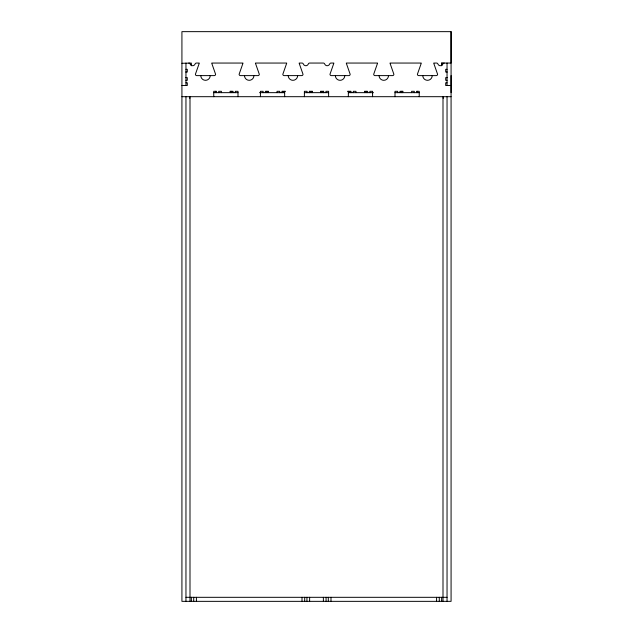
<?xml version="1.0" encoding="UTF-8"?>
<svg xmlns="http://www.w3.org/2000/svg" width="633" height="633" viewBox="0 0 633 633"><rect width="100%" height="100%" fill="white"/><g stroke="black" fill="none" stroke-linecap="round" stroke-linejoin="round"><path stroke-width="0.95" d="M181.924 63.3L191.348 63.055L191.348 65.745M441.652 65.745L441.652 63.055L442.245 63.055M451.076 92.655L451.076 75.612M451.076 31.65L451.076 601.35L181.924 601.35L181.924 31.65L451.076 31.65L451.076 63.055L441.652 63.055L441.652 65.571M185.96 69.329L187.305 69.329L187.305 72.02L185.706 72.02M447.04 69.329L445.695 69.329L445.695 72.02L447.294 72.02M185.706 77.63L187.305 77.63L187.305 80.32L185.96 80.32M447.294 77.63L445.695 77.63L445.695 80.32L447.04 80.32M185.96 82.788L187.305 82.788L187.305 85.479L181.924 85.479M447.04 82.788L445.695 82.788L445.695 85.479L451.076 85.479M229.921 91.31L233.063 91.31L233.063 92.655M268.503 91.31L265.362 91.31L265.362 92.655M285.546 91.31L281.962 91.31L281.962 92.655M312.465 91.31L309.323 91.31L309.323 92.655M320.535 91.31L323.677 91.31L323.677 92.655M347.454 91.31L351.038 91.31L351.038 92.655M364.497 91.31L367.638 91.31L367.638 92.655M403.079 91.31L399.937 91.31L399.937 92.655M213.772 92.655L238 92.655M259.53 92.655L284.652 92.655M304.386 92.655L328.614 92.655M348.348 92.655L373.47 92.655M395 92.655L419.228 92.655M181.924 96.691L451.076 96.691M189.496 98.044L190.003 98.044M442.997 98.044L443.504 98.044M185.96 597.315L447.04 597.315M447.04 63.055L447.04 85.479M447.04 96.691L447.04 601.35M442.997 96.691L442.997 601.35M441.652 597.315L441.652 601.35M439.278 597.315L439.278 601.35M436.588 597.315L436.588 601.35M419.228 96.691L419.228 91.31L416.538 91.31L416.538 92.655M417.432 91.31L417.432 92.655M414.291 92.655L414.291 91.31L411.6 91.31L411.6 92.655M402.628 91.31L402.628 92.655M401.282 91.31L401.282 92.655M397.69 92.655L397.69 91.31L395 91.31L395 96.691M372.576 96.691L372.576 91.31L369.878 91.31L369.878 92.655M366.293 91.31L366.293 92.655M364.948 91.31L364.948 92.655M355.975 92.655L355.975 91.31L353.285 91.31L353.285 92.655M350.144 91.31L350.144 92.655M348.348 91.31L348.348 96.691M330.988 597.315L330.988 601.35M328.614 96.691L328.614 91.31L325.924 91.31L325.924 92.655M328.298 597.315L328.298 601.35M326.066 597.315L326.066 601.35M323.376 597.315L323.376 601.35M323.226 91.31L323.226 92.655M320.986 91.31L320.986 92.655M312.014 91.31L312.014 92.655M309.774 91.31L309.774 92.655M309.624 597.315L309.624 601.35M307.076 92.655L307.076 91.31L304.386 91.31L304.386 96.691M306.934 597.315L306.934 601.35M304.702 597.315L304.702 601.35M302.012 597.315L302.012 601.35M284.652 91.31L284.652 96.691M282.856 91.31L282.856 92.655M279.715 92.655L279.715 91.31L277.025 91.31L277.025 92.655M268.052 91.31L268.052 92.655M266.707 91.31L266.707 92.655M263.122 92.655L263.122 91.31L260.424 91.31L260.424 96.691M238 96.691L238 91.31L235.31 91.31L235.31 92.655M231.718 91.31L231.718 92.655M230.372 91.31L230.372 92.655M221.4 92.655L221.4 91.31L218.709 91.31L218.709 92.655M216.462 92.655L216.462 91.31L213.717 91.31L213.772 96.691M215.568 91.31L215.568 92.655M196.412 597.315L196.412 601.35M193.722 597.315L193.722 601.35M191.348 597.315L191.348 601.35M190.003 96.691L190.003 601.35M185.96 63.055L185.96 85.479M185.96 96.691L185.96 601.35M188.8 63.055A1.345 1.345 0 0 1 190.066 63.949A2.69 2.69 0 0 0 195.146 63.949A1.345 1.345 0 0 1 196.412 63.055L199.253 63.055A1.345 1.345 0 0 1 199.197 63.435L195.407 74.267A1.345 1.345 0 0 0 196.752 75.612L214.247 75.612A1.345 1.345 0 0 0 215.592 74.267L211.802 63.435A1.345 1.345 0 0 1 211.746 63.055L242.969 63.055A1.345 1.345 0 0 1 242.906 63.435L239.116 74.267A1.345 1.345 0 0 0 240.469 75.612L257.963 75.612A1.345 1.345 0 0 0 259.308 74.267L255.518 63.435A1.345 1.345 0 0 1 255.463 63.055L286.678 63.055A1.345 1.345 0 0 1 286.622 63.435L282.832 74.267A1.345 1.345 0 0 0 284.177 75.612L301.672 75.612A1.345 1.345 0 0 0 303.017 74.267L299.227 63.435A1.345 1.345 0 0 1 299.172 63.055L302.012 63.055A1.345 1.345 0 0 1 303.278 63.949A2.69 2.69 0 0 0 308.358 63.949A1.345 1.345 0 0 1 309.624 63.055L323.376 63.055A1.345 1.345 0 0 1 324.642 63.949A2.69 2.69 0 0 0 329.722 63.949A1.345 1.345 0 0 1 330.988 63.055L333.828 63.055A1.345 1.345 0 0 1 333.773 63.435L329.983 74.267A1.345 1.345 0 0 0 331.328 75.612L348.823 75.612A1.345 1.345 0 0 0 350.168 74.267L346.378 63.435A1.345 1.345 0 0 1 346.322 63.055L377.537 63.055A1.345 1.345 0 0 1 377.482 63.435L373.692 74.267A1.345 1.345 0 0 0 375.037 75.612L392.531 75.612A1.345 1.345 0 0 0 393.884 74.267L390.086 63.435A1.345 1.345 0 0 1 390.031 63.055L421.254 63.055A1.345 1.345 0 0 1 421.198 63.435L417.408 74.267A1.345 1.345 0 0 0 418.753 75.612L436.248 75.612A1.345 1.345 0 0 0 437.593 74.267L433.803 63.435A1.345 1.345 0 0 1 433.747 63.055L436.588 63.055A1.345 1.345 0 0 1 437.854 63.949A2.69 2.69 0 0 0 442.934 63.949A1.345 1.345 0 0 1 444.2 63.055M432.212 75.612A4.708 4.708 0 0 1 427.504 80.32A4.708 4.708 0 0 1 422.789 75.612M388.496 75.612A4.708 4.708 0 0 1 383.788 80.32A4.708 4.708 0 0 1 379.08 75.612M344.779 75.612A4.708 4.708 0 0 1 340.071 80.32A4.708 4.708 0 0 1 335.363 75.612M297.637 75.612A4.708 4.708 0 0 1 292.929 80.32A4.708 4.708 0 0 1 288.221 75.612M253.92 75.612A4.708 4.708 0 0 1 249.212 80.32A4.708 4.708 0 0 1 244.504 75.612M210.211 75.612A4.708 4.708 0 0 1 205.496 80.32A4.708 4.708 0 0 1 200.788 75.612"/></g></svg>
